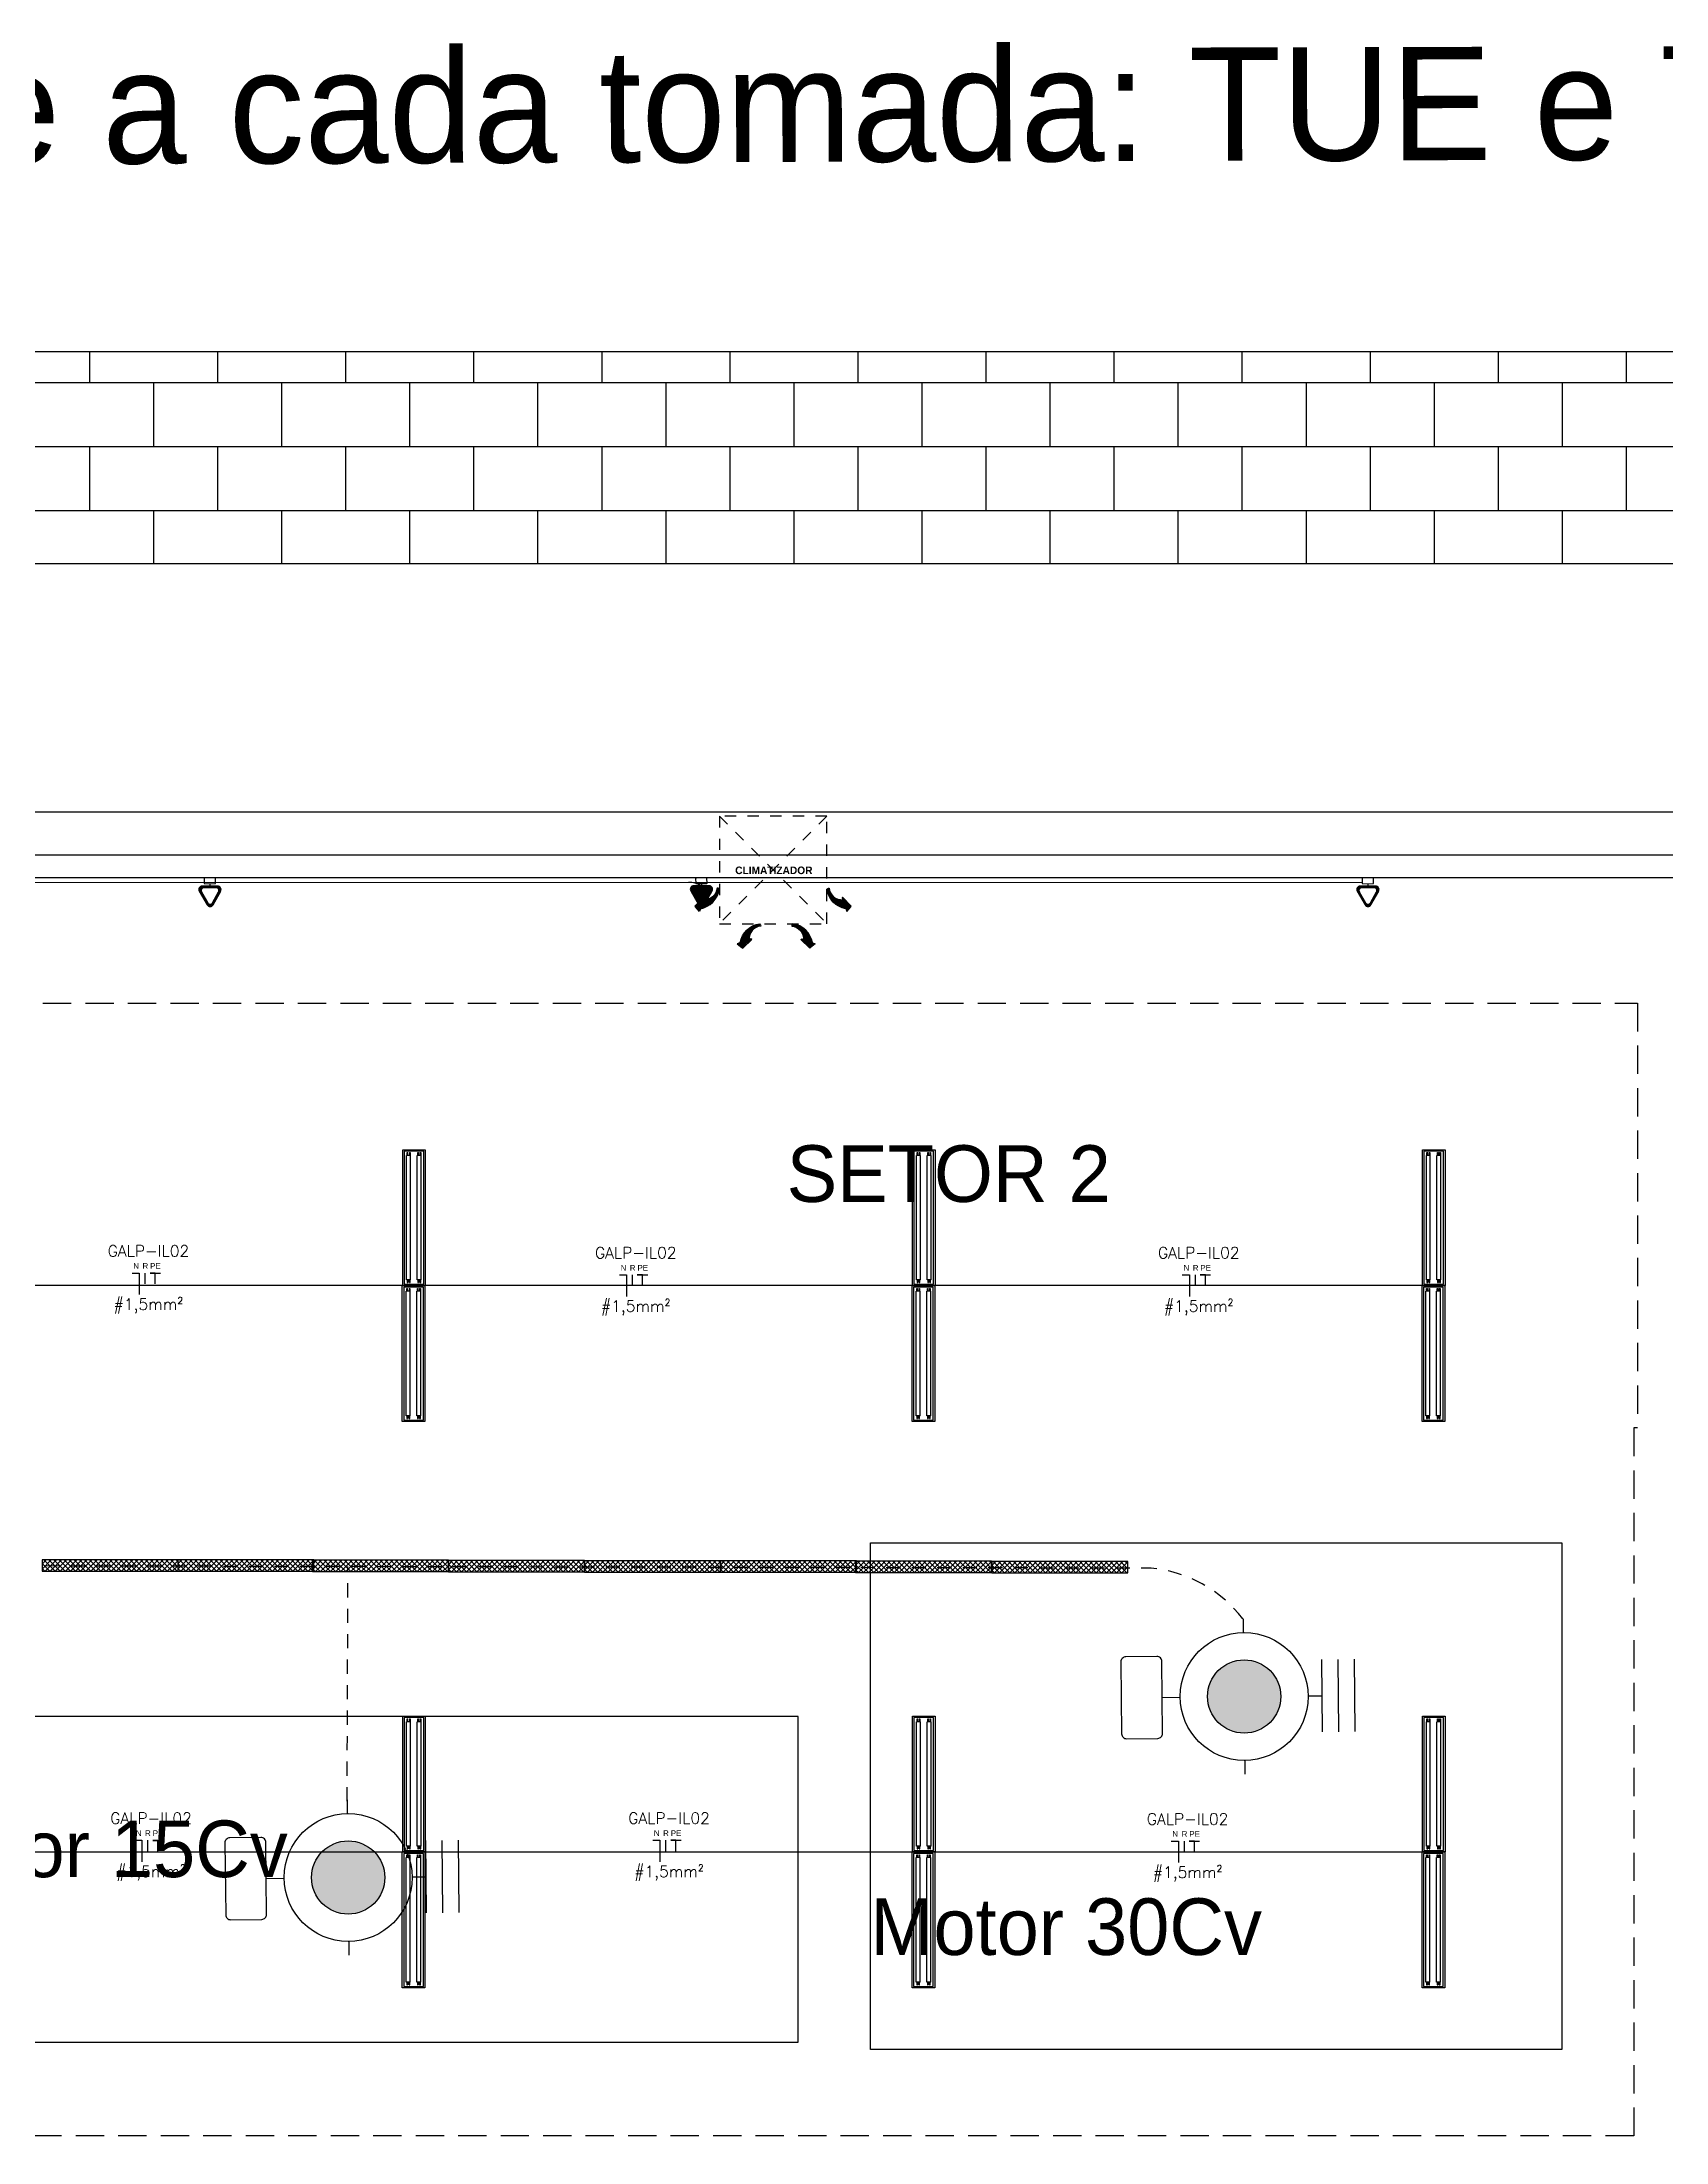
# Model space of a CAD drawing. Header units: metres. Extents: x 2442 to 5008, y 1070 to 2228.
# Drawn here: x 2495.85 to 2510.18, y 1110.81 to 1129.35 of the extents above; entities that cross this region are included whole.
import ezdxf
from ezdxf.enums import TextEntityAlignment as Align

# ---------------------------------------------------------------- set-up
doc = ezdxf.new("R2010")
doc.units = ezdxf.units.M
doc.linetypes.add('HIDDEN', pattern=[0.375, 0.25, -0.125])
doc.linetypes.add('HIDDEN2', pattern=[0.1875, 0.125, -0.0625])
doc.layers.get('Defpoints').update_dxf_attribs({"color": 130})
for name, color, linetype in [('01', 1, 'Continuous'), ('ARQ LAYOUT', 252, 'Continuous'), ('ARQ-COTAS', 1, 'Continuous'), ('ARQ_ELÉTRODUTOS', 2, 'Continuous'), ('ARQ_LAYOUT', 8, 'Continuous'), ('ARQ_PAREDES', 6, 'Continuous'), ('ARQ_PROJECOES', 1, 'HIDDEN'), ('ARQ_TOMADAS', 30, 'Continuous'), ('CEILLING', 5, 'Continuous'), ('ELETROCALHA', 1, 'Continuous'), ('FIACAO', 7, 'Continuous'), ('fluxoinsuflamento', 112, 'Continuous'), ('HATCH_ELETRODUTOS', 7, 'Continuous'), ('INDICACAO_BIT_FIACAO', 10, 'Continuous'), ('INDICACAO_CIRCUITO_FIA', 7, 'Continuous'), ('LUMINÁRIAS RESIDENCIAL', 150, 'Continuous'), ('muro', 50, 'Continuous'), ('TOMADAS 220V RESIDENCIAL', 130, 'Continuous')]:
    doc.layers.add(name, color=color, linetype=linetype)
doc.styles.add('ARIAL', font='arial.ttf')
doc.styles.add('Century G', font='')
doc.styles.add('LOGO 02', font='')
doc.styles.add('Luciene 01', font='swisscl.ttf')
doc.styles.add('ROMANS', font='ROMANS.SHX')
doc.styles.get("Standard").update_dxf_attribs({"font": 'arial.ttf'})
doc.styles.get('Century G').set_extended_font_data('Century Gothic', bold=True)
doc.styles.get('LOGO 02').set_extended_font_data('Bella Donna')
doc.linetypes.add('ELETROCALHA', pattern='A,0.5,-0.2,["=",Standard,S=0.18,R=0,X=-0.15,Y=-0.08],0', length=0.7)
doc.dimstyles.new('LP 50', dxfattribs={"dimscale": 0.5, "dimtxt": 0.5, "dimasz": 0.5, "dimexe": 1, "dimexo": 0.01, "dimgap": 0.05, "dimtad": 0, "dimzin": 0, "dimdsep": 46, "dimtxsty": 'Luciene 01', "dimblk": 'DOT', "dimcen": 1, "dimclrd": 256, "dimclre": 256, "dimclrt": 256, "dimadec": 0, "dimazin": 0, "dimtfac": 1, "dimtofl": 0, "dimtmove": 0, "dimatfit": 3, "dimldrblk": 'DOT', "dimfxl": 1, "dimtolj": 1, "dimtzin": 0, "dimlwd": -1, "dimarcsym": 1})

# ---------------------------------------------------------------- blocks, each defined once
blk = doc.blocks.new('_Dot')
at = {"color": 0, "linetype": 'ByBlock', "lineweight": -2}
blk.add_line((-0.5, 0), (-1, 0), dxfattribs=at)
at = {"color": 0, "linetype": 'ByBlock', "const_width": 0.5}
blk.add_lwpolyline([(-0.25, 0, 1), (0.25, 0, 1)], format="xyb", close=True, dxfattribs=at)
blk = doc.blocks.new('*D319')
at = {"lineweight": -2, "transparency": 16777216}
for p, q in [((2472.774, 1121.976), (2472.774, 1123.052)), ((2512.01, 1121.976), (2512.01, 1123.052))]:
    blk.add_line(p, q, dxfattribs=at)
at = {"transparency": 16777216}
for p, q in [((2473.024, 1122.552), (2492.03, 1122.552)), ((2511.76, 1122.552), (2492.754, 1122.552))]:
    blk.add_line(p, q, dxfattribs=at)
at = {"layer": 'Defpoints', "color": 0, "transparency": 16777216}
for p in [(2512.01, 1122.552), (2472.774, 1121.971), (2512.01, 1121.971)]:
    blk.add_point(p, dxfattribs=at)
at = {"transparency": 16777216, "xscale": 0.25, "yscale": 0.25, "zscale": 0.25, "rotation": 180}
blk.add_blockref('_Dot', (2472.774, 1122.552), dxfattribs=at)
at = {"transparency": 16777216, "xscale": 0.25, "yscale": 0.25, "zscale": 0.25}
blk.add_blockref('_Dot', (2512.01, 1122.552), dxfattribs=at)
at = {"transparency": 16777216, "insert": (2492.392, 1122.552), "char_height": 0.25, "attachment_point": 5, "style": 'Luciene 01'}
blk.add_mtext('\\A1;39.24', dxfattribs=at)
blk = doc.blocks.new('*U368', base_point=(827.839, 596.659))
at = {"ltscale": 0.035}
for p, q in [((827.252, 596.745), (827.252, 596.572)), ((828.426, 596.745), (827.252, 596.745)), ((827.264, 596.718), (827.289, 596.718)), ((827.264, 596.711), (827.264, 596.718)), ((827.264, 596.711), (827.289, 596.711)), ((827.264, 596.693), (827.264, 596.7)), ((827.289, 596.7), (827.264, 596.7)), ((827.289, 596.693), (827.264, 596.693)), ((827.264, 596.624), (827.289, 596.624)), ((827.264, 596.618), (827.264, 596.624)), ((827.264, 596.618), (827.289, 596.618)), ((827.264, 596.599), (827.264, 596.606)), ((827.289, 596.606), (827.264, 596.606)), ((828.387, 596.723), (827.289, 596.723)), ((827.289, 596.723), (827.289, 596.688)), ((828.387, 596.688), (827.289, 596.688)), ((828.387, 596.629), (827.289, 596.629)), ((827.289, 596.629), (827.289, 596.594)), ((828.387, 596.723), (828.387, 596.688)), ((828.412, 596.718), (828.387, 596.718)), ((828.412, 596.711), (828.387, 596.711)), ((828.387, 596.7), (828.412, 596.7)), ((828.387, 596.693), (828.412, 596.693)), ((828.387, 596.629), (828.387, 596.594)), ((828.412, 596.624), (828.387, 596.624)), ((828.412, 596.618), (828.387, 596.618)), ((828.387, 596.606), (828.412, 596.606)), ((828.412, 596.711), (828.412, 596.718)), ((828.412, 596.693), (828.412, 596.7)), ((828.412, 596.618), (828.412, 596.624)), ((828.412, 596.599), (828.412, 596.606)), ((828.426, 596.572), (828.426, 596.745)), ((827.252, 596.572), (828.426, 596.572)), ((827.289, 596.599), (827.264, 596.599)), ((828.387, 596.594), (827.289, 596.594)), ((828.387, 596.599), (828.412, 596.599))]:
    blk.add_line(p, q, dxfattribs=at)
blk.add_lwpolyline([(827.239, 596.759), (828.439, 596.759), (828.439, 596.559), (827.239, 596.559)], close=True)
blk = doc.blocks.new('*U369')
at = {"layer": 'LUMINÁRIAS RESIDENCIAL', "ltscale": 50}
blk.add_blockref('*U368', (0, 0), dxfattribs=at)
blk = doc.blocks.new('*U370')
at = {"color": 0, "linetype": 'ByBlock', "lineweight": -2, "transparency": 16777216}
for p in [(0, 31.5), (5, 31.5), (0, 27), (5, 27), (0, 22.5), (5, 22.5)]:
    blk.add_blockref('*U369', p, dxfattribs=at)
blk = doc.blocks.new('*U371', base_point=(827.839, 596.659))
at = {"ltscale": 0.035}
for p, q in [((827.252, 596.745), (827.252, 596.572)), ((828.426, 596.745), (827.252, 596.745)), ((827.264, 596.718), (827.289, 596.718)), ((827.264, 596.711), (827.264, 596.718)), ((827.264, 596.711), (827.289, 596.711)), ((827.264, 596.693), (827.264, 596.7)), ((827.289, 596.7), (827.264, 596.7)), ((827.289, 596.693), (827.264, 596.693)), ((827.264, 596.624), (827.289, 596.624)), ((827.264, 596.618), (827.264, 596.624)), ((827.264, 596.618), (827.289, 596.618)), ((827.264, 596.599), (827.264, 596.606)), ((827.289, 596.606), (827.264, 596.606)), ((828.387, 596.723), (827.289, 596.723)), ((827.289, 596.723), (827.289, 596.688)), ((828.387, 596.688), (827.289, 596.688)), ((828.387, 596.629), (827.289, 596.629)), ((827.289, 596.629), (827.289, 596.594)), ((828.387, 596.723), (828.387, 596.688)), ((828.412, 596.718), (828.387, 596.718)), ((828.412, 596.711), (828.387, 596.711)), ((828.387, 596.7), (828.412, 596.7)), ((828.387, 596.693), (828.412, 596.693)), ((828.387, 596.629), (828.387, 596.594)), ((828.412, 596.624), (828.387, 596.624)), ((828.412, 596.618), (828.387, 596.618)), ((828.387, 596.606), (828.412, 596.606)), ((828.412, 596.711), (828.412, 596.718)), ((828.412, 596.693), (828.412, 596.7)), ((828.412, 596.618), (828.412, 596.624)), ((828.412, 596.599), (828.412, 596.606)), ((828.426, 596.572), (828.426, 596.745)), ((827.252, 596.572), (828.426, 596.572)), ((827.289, 596.599), (827.264, 596.599)), ((828.387, 596.594), (827.289, 596.594)), ((828.387, 596.599), (828.412, 596.599))]:
    blk.add_line(p, q, dxfattribs=at)
blk.add_lwpolyline([(827.239, 596.759), (828.439, 596.759), (828.439, 596.559), (827.239, 596.559)], close=True)
blk = doc.blocks.new('*U372')
at = {"layer": 'LUMINÁRIAS RESIDENCIAL', "ltscale": 50}
blk.add_blockref('*U371', (0, 0), dxfattribs=at)
blk = doc.blocks.new('*U373')
at = {"color": 0, "linetype": 'ByBlock', "lineweight": -2, "transparency": 16777216}
for p in [(0, 31.5), (5, 31.5), (0, 27), (5, 27), (0, 22.5), (5, 22.5)]:
    blk.add_blockref('*U372', p, dxfattribs=at)
blk = doc.blocks.new('fluxoins')
at = {"layer": 'fluxoinsuflamento'}
h = blk.add_hatch(color=256, dxfattribs=at)
h.paths.add_polyline_path([(16.3, 1.4), (15.8, 2.3, -0.419144), (5.4, 0.4), (1.9, -2.7, 0.319207)])
h.paths.add_polyline_path([(6.6, 1.4), (0, -0.5), (0.6, -3.8)])
for points in [[(6.6, 1.4), (0, -0.5), (0, 0), (6.6, 2)], [(0.6, -3.8), (0, -0.5), (6.6, 1.4)]]:
    blk.add_lwpolyline(points, close=True, dxfattribs=at)
for points in [[(1.9, -2.7, 0.319207), (16.3, 1.4), (15.8, 2.3, -0.419144), (5.4, 0.4)], [(5.8, 0.8), (5.4, 0.4, 0.419144), (15.8, 2.3), (15.5, 2.6, -0.416345)]]:
    blk.add_lwpolyline(points, format="xyb", close=True, dxfattribs=at)
blk = doc.blocks.new('cassete48')
at = {"layer": 'ARQ_PROJECOES', "color": 30, "ltscale": 0.08}
for p, q in [((2968.409, 1307.778), (2969.358, 1306.827)), ((2969.358, 1307.778), (2968.409, 1306.827))]:
    blk.add_line(p, q, dxfattribs=at)
blk.add_lwpolyline([(2968.409, 1307.778), (2968.409, 1306.827), (2969.358, 1306.827), (2969.358, 1307.778)], close=True, dxfattribs=at)
at = {"layer": 'CEILLING', "yscale": 0.01599995220457446, "zscale": 0.01599995220457446}
for p, xscale, rotation in [((2968.194, 1306.982), 0.01599995220457446, 29.85841420346571), ((2969.573, 1306.982), -0.01599995220457446, 330.1415857965343), ((2968.615, 1306.612), -0.01599995220457446, 240.1415857965343), ((2969.208, 1306.612), 0.01599995220457446, 119.8584142034657)]:
    blk.add_blockref('fluxoins', p, dxfattribs=dict(at, xscale=xscale, rotation=rotation))
at = {"layer": 'ARQ-COTAS', "color": 30, "insert": (2968.549, 1307.332), "char_height": 0.06703, "width": 1.01626, "attachment_point": 1, "style": 'Century G'}
blk.add_mtext('CLIMATIZADOR', dxfattribs=at)
blk = doc.blocks.new('*U840', base_point=(1431.422, 204.482))
h = blk.add_hatch(color=256)
h.dxf.hatch_style = 1
h.paths.add_polyline_path([(1431.396, 204.669), (1431.327, 204.549, 0.575867), (1431.354, 204.504), (1431.422, 204.504), (1431.491, 204.504, 0.575867), (1431.517, 204.549), (1431.448, 204.669, 0.580323)])
h.paths.add_polyline_path([(1431.443, 204.651), (1431.498, 204.555, -0.575867), (1431.477, 204.519), (1431.422, 204.519), (1431.367, 204.519, -0.575867), (1431.346, 204.555), (1431.401, 204.651, -0.580323)], flags=16)
for p, q in [((1431.396, 204.669), (1431.327, 204.549)), ((1431.401, 204.651), (1431.346, 204.555)), ((1431.354, 204.504), (1431.422, 204.504)), ((1431.367, 204.519), (1431.422, 204.519)), ((1431.422, 204.519), (1431.477, 204.519)), ((1431.422, 204.504), (1431.491, 204.504)), ((1431.422, 204.482), (1431.422, 204.504)), ((1431.498, 204.555), (1431.443, 204.651)), ((1431.517, 204.549), (1431.448, 204.669))]:
    blk.add_line(p, q)
blk.add_lwpolyline([(1431.378, 204.432), (1431.466, 204.432, 0.414214), (1431.472, 204.438), (1431.472, 204.476, 0.414214), (1431.466, 204.482), (1431.378, 204.482, 0.414214), (1431.372, 204.476), (1431.372, 204.438, 0.414214)], format="xyb", close=True)
for centre, radius, start, end in [((1431.422, 204.654), 0.0301, 29.7449, 150.2551), ((1431.354, 204.534), 0.0301, 150.2551, 270), ((1431.367, 204.543), 0.0241, 150.2551, 270), ((1431.422, 204.639), 0.0241, 29.7449, 150.2551), ((1431.477, 204.543), 0.0241, 270, 29.7449), ((1431.491, 204.534), 0.0301, 270, 29.7449)]:
    blk.add_arc(centre, radius, start, end)
blk = doc.blocks.new('*U842', base_point=(1431.422, 204.482))
h = blk.add_hatch(color=256)
h.dxf.hatch_style = 1
h.paths.add_polyline_path([(1431.396, 204.669), (1431.327, 204.549, 0.575867), (1431.354, 204.504), (1431.422, 204.504), (1431.491, 204.504, 0.575867), (1431.517, 204.549), (1431.448, 204.669, 0.580323)])
h.paths.add_polyline_path([(1431.443, 204.651), (1431.498, 204.555, -0.575867), (1431.477, 204.519), (1431.422, 204.519), (1431.367, 204.519, -0.575867), (1431.346, 204.555), (1431.401, 204.651, -0.580323)], flags=16)
for p, q in [((1431.396, 204.669), (1431.327, 204.549)), ((1431.401, 204.651), (1431.346, 204.555)), ((1431.354, 204.504), (1431.422, 204.504)), ((1431.367, 204.519), (1431.422, 204.519)), ((1431.422, 204.519), (1431.477, 204.519)), ((1431.422, 204.504), (1431.491, 204.504)), ((1431.422, 204.482), (1431.422, 204.504)), ((1431.498, 204.555), (1431.443, 204.651)), ((1431.517, 204.549), (1431.448, 204.669))]:
    blk.add_line(p, q)
blk.add_lwpolyline([(1431.378, 204.432), (1431.466, 204.432, 0.414214), (1431.472, 204.438), (1431.472, 204.476, 0.414214), (1431.466, 204.482), (1431.378, 204.482, 0.414214), (1431.372, 204.476), (1431.372, 204.438, 0.414214)], format="xyb", close=True)
for centre, radius, start, end in [((1431.422, 204.654), 0.0301, 29.7449, 150.2551), ((1431.354, 204.534), 0.0301, 150.2551, 270), ((1431.367, 204.543), 0.0241, 150.2551, 270), ((1431.422, 204.639), 0.0241, 29.7449, 150.2551), ((1431.477, 204.543), 0.0241, 270, 29.7449), ((1431.491, 204.534), 0.0301, 270, 29.7449)]:
    blk.add_arc(centre, radius, start, end)
blk = doc.blocks.new('*U878', base_point=(1427.484, 198.654))
h = blk.add_hatch(color=256)
h.dxf.hatch_style = 1
h.paths.add_polyline_path([(1427.39, 198.718, 0.575867), (1427.416, 198.673), (1427.484, 198.673), (1427.553, 198.673, 0.575867), (1427.579, 198.718), (1427.511, 198.838, 0.580323), (1427.458, 198.838)])
for p, q in [((1427.458, 198.838), (1427.39, 198.718)), ((1427.579, 198.718), (1427.511, 198.838)), ((1427.416, 198.673), (1427.484, 198.673)), ((1427.484, 198.654), (1427.484, 198.676)), ((1427.484, 198.673), (1427.553, 198.673))]:
    blk.add_line(p, q)
blk.add_lwpolyline([(1427.441, 198.604), (1427.529, 198.604, 0.414214), (1427.535, 198.61), (1427.534, 198.648, 0.414214), (1427.528, 198.654), (1427.44, 198.654, 0.414214), (1427.434, 198.648), (1427.435, 198.61, 0.414214)], format="xyb", close=True)
for centre, start, end in [((1427.484, 198.823), 29.7449, 150.2551), ((1427.416, 198.703), 150.2551, 270), ((1427.553, 198.703), 270, 29.7449)]:
    blk.add_arc(centre, 0.0301, start, end)
blk = doc.blocks.new('*U1124', base_point=(1427.3713, 179.8571))
h = blk.add_hatch(color=256)
h.dxf.hatch_style = 1
h.paths.add_polyline_path([(1427.3266, 179.9571, 1), (1427.4161, 179.9571, 1)])
at = {"ltscale": 0.035}
for p, q in [((1427.3272, 180.0918), (1427.4155, 180.0918)), ((1427.3272, 180.0718), (1427.4155, 180.0718)), ((1427.3272, 180.0518), (1427.4155, 180.0518))]:
    blk.add_line(p, q, dxfattribs=at)
blk.add_line((1427.3713, 179.8571), (1427.3713, 179.879))
at = {"linetype": 'ByBlock'}
for points in [[(1427.3713, 180.0353), (1427.3713, 180.0518)], [(1427.2932, 179.9571), (1427.2766, 179.9571)], [(1427.4495, 179.9571), (1427.4661, 179.9571)]]:
    blk.add_lwpolyline(points, dxfattribs=at)
blk.add_lwpolyline([(1427.3274, 179.8071), (1427.4153, 179.8071, 0.414214), (1427.4213, 179.8131), (1427.4213, 179.8511, 0.414214), (1427.4153, 179.8571), (1427.3274, 179.8571, 0.414214), (1427.3213, 179.8511), (1427.3213, 179.8131, 0.414214)], format="xyb", close=True)
at = {"ltscale": 0.035}
blk.add_circle((1427.3713, 179.9571), 0.0781, dxfattribs=at)
blk.add_circle((1427.3713, 179.9571), 0.0447)
blk = doc.blocks.new('*U1126', base_point=(1427.3713, 179.8571))
h = blk.add_hatch(color=256)
h.dxf.hatch_style = 1
h.paths.add_polyline_path([(1427.3266, 179.9571, 1), (1427.4161, 179.9571, 1)])
at = {"ltscale": 0.035}
for p, q in [((1427.3272, 180.0918), (1427.4155, 180.0918)), ((1427.3272, 180.0718), (1427.4155, 180.0718)), ((1427.3272, 180.0518), (1427.4155, 180.0518))]:
    blk.add_line(p, q, dxfattribs=at)
blk.add_line((1427.3713, 179.8571), (1427.3713, 179.879))
at = {"linetype": 'ByBlock'}
for points in [[(1427.3713, 180.0353), (1427.3713, 180.0518)], [(1427.2932, 179.9571), (1427.2766, 179.9571)], [(1427.4495, 179.9571), (1427.4661, 179.9571)]]:
    blk.add_lwpolyline(points, dxfattribs=at)
blk.add_lwpolyline([(1427.3274, 179.8071), (1427.4153, 179.8071, 0.414214), (1427.4213, 179.8131), (1427.4213, 179.8511, 0.414214), (1427.4153, 179.8571), (1427.3274, 179.8571, 0.414214), (1427.3213, 179.8511), (1427.3213, 179.8131, 0.414214)], format="xyb", close=True)
at = {"ltscale": 0.035}
blk.add_circle((1427.3713, 179.9571), 0.0781, dxfattribs=at)
blk.add_circle((1427.3713, 179.9571), 0.0447)

msp = doc.modelspace()

# ---------------------------------------------------------------- hatches: boundary and pattern name
at = {"layer": 'HATCH_ELETRODUTOS'}
h = msp.add_hatch(dxfattribs=at)
h.set_pattern_fill('ANSI37', color=140, scale=0.01, style=0)
h.set_pattern_definition([(45, (1062.107684, 896.1699), (-0.0224506403, 0.0224506403), []), (135, (1062.107684, 896.1699), (-0.0224506403, -0.0224506403), [])])
h.paths.add_polyline_path([(2495.848, 1115.85), (2497.048, 1115.85), (2497.048, 1115.95), (2495.848, 1115.95)])
h = msp.add_hatch(dxfattribs=at)
h.set_pattern_fill('ANSI37', color=140, scale=0.01, style=0)
h.set_pattern_definition([(45, (1063.306475, 896.17006), (-0.0224506403, 0.0224506403), []), (135, (1063.306475, 896.17006), (-0.0224506403, -0.0224506403), [])])
h.paths.add_polyline_path([(2497.047, 1115.85), (2498.247, 1115.85), (2498.247, 1115.95), (2497.047, 1115.95)])
h = msp.add_hatch(dxfattribs=at)
h.set_pattern_fill('ANSI37', color=140, scale=0.01, style=0)
h.set_pattern_definition([(45, (1064.493617, 896.166853), (-0.0224506403, 0.0224506403), []), (135, (1064.493617, 896.166853), (-0.0224506403, -0.0224506403), [])])
h.paths.add_polyline_path([(2498.234, 1115.847), (2499.434, 1115.847), (2499.434, 1115.947), (2498.234, 1115.947)])
h = msp.add_hatch(dxfattribs=at)
h.set_pattern_fill('ANSI37', color=140, scale=0.01, style=0)
h.set_pattern_definition([(45, (1065.694067, 896.16399), (-0.0224506403, 0.0224506403), []), (135, (1065.694067, 896.16399), (-0.0224506403, -0.0224506403), [])])
h.paths.add_polyline_path([(2499.434, 1115.844), (2500.634, 1115.844), (2500.634, 1115.944), (2499.434, 1115.944)])
h = msp.add_hatch(dxfattribs=at)
h.set_pattern_fill('ANSI37', color=140, scale=0.01, style=0)
h.set_pattern_definition([(45, (1066.896218, 896.161413), (-0.0224506403, 0.0224506403), []), (135, (1066.896218, 896.161413), (-0.0224506403, -0.0224506403), [])])
h.paths.add_polyline_path([(2500.636, 1115.841), (2501.836, 1115.841), (2501.836, 1115.941), (2500.636, 1115.941)])
h = msp.add_hatch(dxfattribs=at)
h.set_pattern_fill('ANSI37', color=140, scale=0.01, style=0)
h.set_pattern_definition([(45, (1068.09501, 896.161572), (-0.0224506403, 0.0224506403), []), (135, (1068.09501, 896.161572), (-0.0224506403, -0.0224506403), [])])
h.paths.add_polyline_path([(2501.835, 1115.841), (2503.035, 1115.841), (2503.035, 1115.941), (2501.835, 1115.941)])
h = msp.add_hatch(dxfattribs=at)
h.set_pattern_fill('ANSI37', color=140, scale=0.01, style=0)
h.set_pattern_definition([(45, (1069.287897, 896.158977), (-0.0224506403, 0.0224506403), []), (135, (1069.287897, 896.158977), (-0.0224506403, -0.0224506403), [])])
h.paths.add_polyline_path([(2503.028, 1115.839), (2504.228, 1115.839), (2504.228, 1115.939), (2503.028, 1115.939)])
h = msp.add_hatch(dxfattribs=at)
h.set_pattern_fill('ANSI37', color=140, scale=0.01, style=0)
h.set_pattern_definition([(45, (1070.488347, 896.156113), (-0.0224506403, 0.0224506403), []), (135, (1070.488347, 896.156113), (-0.0224506403, -0.0224506403), [])])
h.paths.add_polyline_path([(2504.229, 1115.836), (2505.429, 1115.836), (2505.429, 1115.936), (2504.229, 1115.936)])
at = {"layer": 'muro', "true_color": 0xf1eb1f}
h = msp.add_hatch(dxfattribs=at)
h.set_pattern_fill('BRICK', color=2, scale=0.089, style=0)
h.paths.add_polyline_path([(2463.228, 1126.62), (2524.663, 1126.62), (2524.663, 1088.129), (2463.228, 1088.129)])
h.paths.add_polyline_path([(2464.728, 1124.746), (2522.788, 1124.746), (2522.788, 1089.628), (2464.728, 1089.628)], flags=16)

# ---------------------------------------------------------------- linework, layer by layer
at = {"layer": 'ARQ LAYOUT', "linetype": 'HIDDEN'}
msp.add_lwpolyline([(2476.73, 1110.866), (2476.73, 1120.866), (2509.929, 1120.866), (2509.929, 1117.116), (2509.895, 1117.116), (2509.895, 1110.866), (2476.73, 1110.866)], dxfattribs=at)
at = {"layer": 'ARQ LAYOUT'}
for points in [[(2503.158, 1116.102), (2509.261, 1116.102), (2509.261, 1111.629), (2503.158, 1111.629)], [(2494.56, 1111.694), (2502.522, 1111.694), (2502.522, 1114.567), (2494.56, 1114.567)]]:
    msp.add_lwpolyline(points, close=True, dxfattribs=at)
at = {"layer": 'ARQ_ELÉTRODUTOS'}
for p, q in [((2508.229, 1118.372), (2476.527, 1118.372)), ((2476.527, 1113.372), (2508.23, 1113.372))]:
    msp.add_line(p, q, dxfattribs=at)
at = {"layer": 'ARQ_ELÉTRODUTOS', "linetype": 'HIDDEN'}
msp.add_arc((2578.489, 1309.871), 224.991, 241.07147, 251.35905, dxfattribs=at)
at = {"layer": 'ARQ_PAREDES'}
for points in [[(2499.983, 1091.619), (2519.969, 1091.619), (2519.969, 1122.171), (2466.478, 1122.171), (2466.478, 1118.655)], [(2515.787, 1121.971), (2472.774, 1121.971)]]:
    msp.add_lwpolyline(points, dxfattribs=at)
at = {"layer": 'ARQ_TOMADAS', "lineweight": -3}
msp.add_line((2472.814, 1121.929), (2507.498, 1121.933), dxfattribs=at)
at = {"layer": 'ARQ_TOMADAS', "linetype": 'HIDDEN2', "lineweight": -3}
for p, q in [((2493.398, 1115.905), (2505.636, 1115.88)), ((2498.54, 1113.82), (2498.547, 1115.891))]:
    msp.add_line(p, q, dxfattribs=at)
at = {"layer": 'ARQ_TOMADAS', "lineweight": -3}
msp.add_arc((2501.561, 1121.732), 0.199, 58.0381, 91.9967, dxfattribs=at)
at = {"layer": 'ARQ_TOMADAS', "linetype": 'HIDDEN2', "lineweight": -3}
msp.add_arc((2505.536, 1114.738), 1.143, 37.2987, 85.1757, dxfattribs=at)
at = {"layer": 'ELETROCALHA', "color": 140, "linetype": 'ELETROCALHA'}
for points in [[(2495.848, 1115.85), (2497.048, 1115.85), (2497.048, 1115.95), (2495.848, 1115.95)], [(2497.047, 1115.85), (2498.247, 1115.85), (2498.247, 1115.95), (2497.047, 1115.95)], [(2498.234, 1115.847), (2499.434, 1115.847), (2499.434, 1115.947), (2498.234, 1115.947)], [(2499.434, 1115.844), (2500.634, 1115.844), (2500.634, 1115.944), (2499.434, 1115.944)], [(2500.636, 1115.841), (2501.836, 1115.841), (2501.836, 1115.941), (2500.636, 1115.941)], [(2501.835, 1115.841), (2503.035, 1115.841), (2503.035, 1115.941), (2501.835, 1115.941)], [(2503.028, 1115.839), (2504.228, 1115.839), (2504.228, 1115.939), (2503.028, 1115.939)], [(2504.229, 1115.836), (2505.429, 1115.836), (2505.429, 1115.936), (2504.229, 1115.936)]]:
    msp.add_lwpolyline(points, close=True, dxfattribs=at)
at = {"layer": 'FIACAO', "color": 4, "lineweight": -3}
for p, q in [((2496.642, 1118.483), (2496.705, 1118.483)), ((2496.705, 1118.483), (2496.705, 1118.293)), ((2500.943, 1118.467), (2501.006, 1118.467)), ((2501.006, 1118.467), (2501.006, 1118.277)), ((2505.911, 1118.467), (2505.975, 1118.467)), ((2505.975, 1118.467), (2505.974, 1118.277)), ((2496.665, 1113.475), (2496.728, 1113.475)), ((2496.728, 1113.475), (2496.728, 1113.285)), ((2501.237, 1113.475), (2501.3, 1113.475)), ((2501.3, 1113.475), (2501.3, 1113.285)), ((2505.814, 1113.468), (2505.877, 1113.468)), ((2505.877, 1113.468), (2505.877, 1113.278))]:
    msp.add_line(p, q, dxfattribs=at)
at = {"layer": 'FIACAO', "lineweight": -3}
for p, q in [((2496.755, 1118.483), (2496.755, 1118.388)), ((2496.847, 1118.482), (2496.801, 1118.482)), ((2501.056, 1118.467), (2501.056, 1118.372)), ((2501.147, 1118.466), (2501.101, 1118.466)), ((2506.024, 1118.467), (2506.025, 1118.372)), ((2506.116, 1118.466), (2506.07, 1118.466)), ((2496.778, 1113.475), (2496.778, 1113.38)), ((2496.869, 1113.474), (2496.824, 1113.474)), ((2501.35, 1113.475), (2501.35, 1113.38)), ((2501.442, 1113.475), (2501.396, 1113.475)), ((2505.927, 1113.468), (2505.927, 1113.373)), ((2506.018, 1113.467), (2505.972, 1113.467))]:
    msp.add_line(p, q, dxfattribs=at)
at = {"layer": 'FIACAO', "color": 3, "lineweight": -3}
for p, q in [((2496.801, 1118.482), (2496.892, 1118.482)), ((2496.846, 1118.387), (2496.847, 1118.482)), ((2501.101, 1118.466), (2501.193, 1118.466)), ((2501.147, 1118.371), (2501.147, 1118.466)), ((2506.07, 1118.466), (2506.161, 1118.466)), ((2506.116, 1118.371), (2506.116, 1118.466)), ((2496.824, 1113.474), (2496.915, 1113.474)), ((2496.869, 1113.379), (2496.869, 1113.474)), ((2501.396, 1113.475), (2501.487, 1113.475)), ((2501.442, 1113.38), (2501.442, 1113.475)), ((2505.972, 1113.467), (2506.064, 1113.467)), ((2506.018, 1113.372), (2506.018, 1113.467))]:
    msp.add_line(p, q, dxfattribs=at)
at = {"layer": 'muro'}
for points in [[(2463.228, 1126.62), (2524.663, 1126.62), (2524.663, 1088.129), (2463.228, 1088.129)], [(2464.728, 1124.746), (2522.788, 1124.746), (2522.788, 1089.628), (2464.728, 1089.628)]]:
    msp.add_lwpolyline(points, close=True, dxfattribs=at)

# ---------------------------------------------------------------- block references
at = {"rotation": 270.0000000000218}
for name, p in [('*U370', (2476.63, 1118.972)), ('*U373', (2476.627, 1117.772))]:
    msp.add_blockref(name, p, dxfattribs=at)
at = {"layer": '01'}
msp.add_blockref('cassete48', (-466.584, -185.26), dxfattribs=at)
at = {"layer": 'ARQ_LAYOUT', "xscale": 7.231179986771563, "yscale": 7.231179986771563, "zscale": 7.231179986771563, "rotation": 270.5971174462543}
for name, p in [('*U1124', (2505.734, 1114.737)), ('*U1126', (2497.826, 1113.139))]:
    msp.add_blockref(name, p, dxfattribs=at)
at = {"layer": 'TOMADAS 220V RESIDENCIAL'}
for name, p, rotation in [('*U840', (2497.329, 1121.921), 180.4210655581034), ('*U878', (2501.667, 1121.921), 180.2998215114266), ('*U842', (2507.549, 1121.921), 180.4210655581034)]:
    msp.add_blockref(name, p, dxfattribs=dict(at, rotation=rotation))

# ---------------------------------------------------------------- texts
at = {"char_height": 0.5, "attachment_point": 1, "style": 'LOGO 02'}
for s, insert in [('SETOR 2', (2502.419, 1119.611)), ('Motor 15Cv', (2494.56, 1113.65)), ('Motor 30Cv', (2503.158, 1112.963))]:
    msp.add_mtext_dynamic_manual_height_columns(s, width=4, gutter_width=20, heights=[0], dxfattribs=dict(at, insert=insert))
at = {"layer": 'ARQ_TOMADAS', "color": 1, "linetype": 'HIDDEN2', "lineweight": -3, "style": 'LOGO 02'}
msp.add_text('Não foi especificada a potência e qual circuito pertence a cada tomada: TUE e TUG. ', height=1, rotation=0.1464, dxfattribs=at).set_placement((2463.226, 1128.193))
at = {"layer": 'INDICACAO_BIT_FIACAO', "style": 'ROMANS'}
for p in [(2496.786, 1118.258), (2501.087, 1118.242), (2506.056, 1118.242), (2496.809, 1113.25), (2501.381, 1113.25), (2505.958, 1113.243)]:
    msp.add_text('#1,5mm²', height=0.1, dxfattribs=at).set_placement(p, align=Align.TOP_CENTER)
at = {"layer": 'INDICACAO_CIRCUITO_FIA', "style": 'ROMANS'}
for p in [(2496.786, 1118.628), (2501.087, 1118.612), (2506.056, 1118.612), (2496.809, 1113.62), (2501.381, 1113.621), (2505.958, 1113.613)]:
    msp.add_text('GALP-IL02', height=0.1, dxfattribs=at).set_placement(p, align=Align.CENTER)
at = {"layer": 'INDICACAO_CIRCUITO_FIA', "color": 4, "ltscale": 0.5, "style": 'ARIAL'}
for p in [(2496.677, 1118.521), (2500.978, 1118.505), (2505.947, 1118.505), (2496.7, 1113.513), (2501.272, 1113.514), (2505.849, 1113.506)]:
    msp.add_text('N', height=0.05, dxfattribs=at).set_placement(p, align=Align.CENTER)
at = {"layer": 'INDICACAO_CIRCUITO_FIA', "color": 0, "ltscale": 0.5, "style": 'ARIAL'}
for p in [(2496.759, 1118.521), (2501.06, 1118.504), (2506.029, 1118.504), (2496.782, 1113.513), (2501.354, 1113.513), (2505.931, 1113.506)]:
    msp.add_text('R', height=0.05, dxfattribs=at).set_placement(p, align=Align.CENTER)
at = {"layer": 'INDICACAO_CIRCUITO_FIA', "color": 3, "ltscale": 0.5, "style": 'ARIAL'}
for p in [(2496.848, 1118.521), (2501.149, 1118.504), (2506.117, 1118.504), (2496.871, 1113.513), (2501.443, 1113.513), (2506.02, 1113.506)]:
    msp.add_text('PE', height=0.05, dxfattribs=at).set_placement(p, align=Align.CENTER)

# ---------------------------------------------------------------- dimensions: what is measured, and where the dimension line sits
dim = msp.add_linear_dim(base=(2512.01, 1122.552), p1=(2472.774, 1121.971), p2=(2512.01, 1121.971), dimstyle='LP 50')
dim.commit()
dim.dimension.update_dxf_attribs({"geometry": '*D319', "text_midpoint": (2492.392, 1122.552)})

doc.saveas('drawing.dxf')
